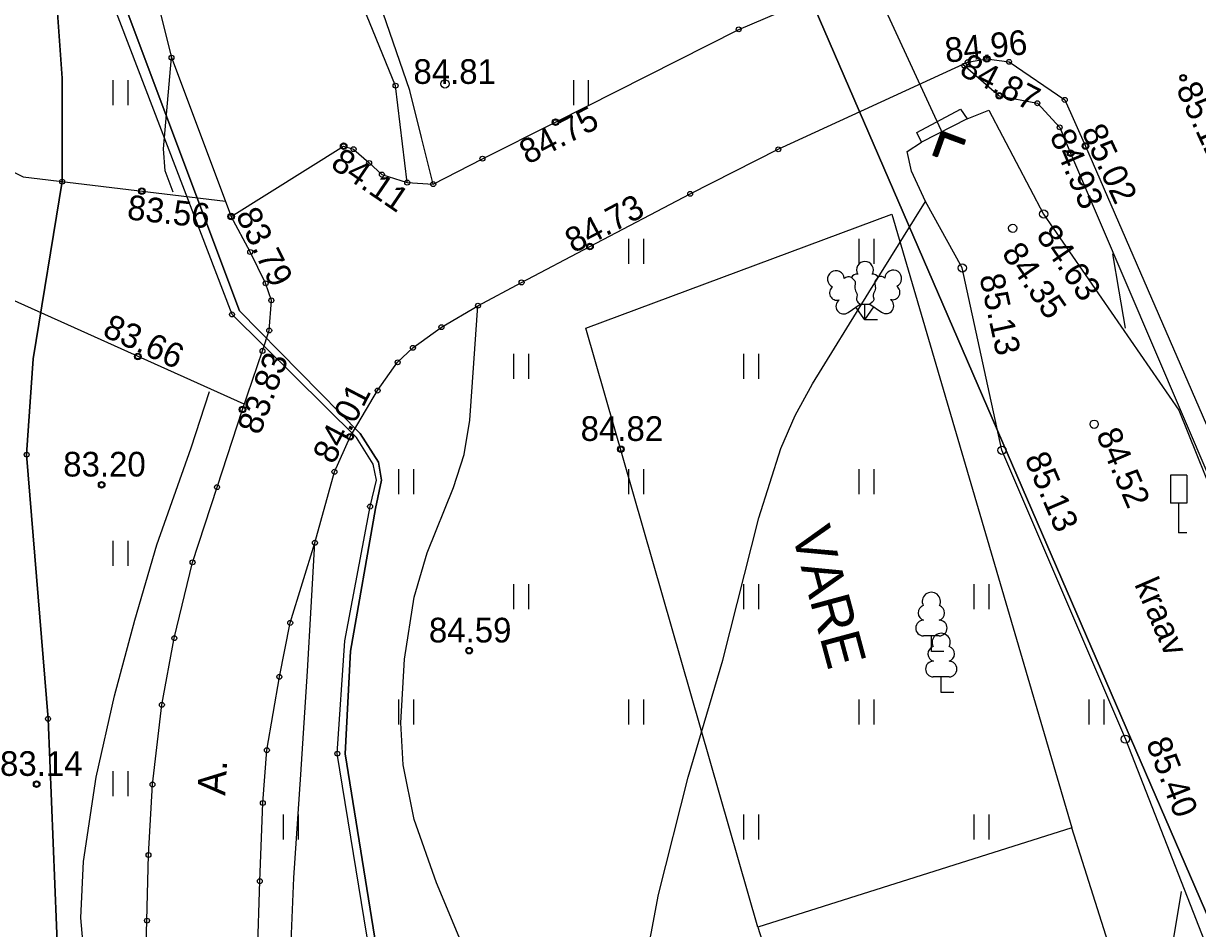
# Model space of a CAD drawing. Extents: x 635520 to 641285, y 6458433 to 6466834.
# Drawn here: x 637558.4 to 637594.1, y 6462629.4 to 6462656.9 of the extents above; entities that cross this region are included whole.
import ezdxf

# ---------------------------------------------------------------- set-up
doc = ezdxf.new("R2010")
doc.units = 0
for name, color, linetype in [('Default', 7, 'Continuous'), ('HALJASTUS', 7, 'Continuous'), ('HOONE', 7, 'Continuous'), ('HORISONTAAL-EH2000', 7, 'Continuous'), ('KORGUS-EH2000', 7, 'Continuous'), ('LIIKLUS', 7, 'Continuous'), ('MOOTMPUNKT', 7, 'Continuous'), ('MPKAABEL', 7, 'Continuous'), ('PIIR', 7, 'Continuous'), ('PUU', 7, 'Continuous'), ('TEE', 7, 'Continuous'), ('TRUUP', 7, 'Continuous'), ('VEEKOGU', 7, 'Continuous'), ('VTRASS', 7, 'Continuous')]:
    doc.layers.add(name, color=color, linetype=linetype)

# ---------------------------------------------------------------- blocks, each defined once
blk = doc.blocks.new('LEHTP3')
at = {"layer": 'Default'}
for p, q in [((-102, 44), (-30, 95)), ((0, 0), (-55, 77)), ((-30, 95), (29, 95)), ((0, 0), (0, 95)), ((0, 0), (54, 78)), ((29, 95), (101, 46)), ((76, 0), (0, 0))]:
    blk.add_line(p, q, dxfattribs=at)
for points in [[(-82.5, 257.5), (-62, 237), (-59, 231), (-59, 220), (-62, 202), (-62, 193), (-58, 177), (-50, 159), (-48, 150), (-49, 141), (-52, 128), (-52, 122), (-48, 114), (-43, 108), (-30, 95)], [(80.8, 260.3), (62, 237), (59, 231), (59, 220), (62, 202), (63, 193), (59, 177), (51, 159), (49, 150), (50, 141), (53, 128), (53, 122), (49, 114), (44, 108), (30, 95)]]:
    blk.add_lwpolyline(points, dxfattribs=at)
for centre, radius, start, end in [((-176.7, 247.4), 51.2, 125.53894, 246.55356), ((-176.7, 247.4), 51.2, 4.5218, 125.53642), ((0, 304), 51.2, 90.00126, 211.01588), ((0, 304), 51.2, 328.98412, 89.99874), ((172.1, 250.6), 51.2, 55.52204, 176.53666), ((172.1, 250.6), 51.2, 294.50491, 55.51952), ((-99.4, 220.9), 40.3, 65.23821, 130.74121), ((-47.5, 237.5), 40.3, 84.79647, 150.29947), ((47.5, 237.5), 40.3, 34.38566, 95.20353), ((95.3, 222.7), 40.3, 50.31726, 111.13512), ((-171.1, 164), 44.8, 125.46665, 288.53492), ((168, 167.1), 44.8, 252.52354, 55.59181), ((-129.2, 82.8), 47.5, 125.53768, 305.53661), ((127.7, 85.2), 47.5, 235.52186, 55.52078)]:
    blk.add_arc(centre, radius, start, end, dxfattribs=at)
blk = doc.blocks.new('LEHTP1')
at = {"layer": 'Default'}
for p, q in [((48, 95), (-48, 95)), ((0, 0), (0, 95)), ((76, 0), (0, 0))]:
    blk.add_line(p, q, dxfattribs=at)
for centre, radius, start, end in [((0, 304), 55.4, 332.5799, 207.4201), ((-34, 234.5), 46.5, 109.02174, 253.14154), ((34, 234.5), 46.5, 286.85082, 70.98591), ((-47.5, 142.5), 47.5, 90.0016, 269.3953), ((47.5, 142.5), 47.5, 270.6047, 89.9984)]:
    blk.add_arc(centre, radius, start, end, dxfattribs=at)
blk = doc.blocks.new('LIIKLM')
at = {"layer": 'Default'}
for points in [[(-50, 350), (-50, 180)], [(50, 350), (-50, 350)], [(50, 350), (50, 180)], [(50, 180), (-50, 180)], [(0, 180), (0, 0)], [(50, 0), (0, 0)]]:
    blk.add_lwpolyline(points, dxfattribs=at)

msp = doc.modelspace()

# ---------------------------------------------------------------- linework, layer by layer
at = {"layer": 'HALJASTUS'}
for p, q in [((637561.125, 6462655.179), (637561.125, 6462654.418)), ((637561.58, 6462655.179), (637561.58, 6462654.418)), ((637575.125, 6462655.179), (637575.125, 6462654.418)), ((637575.58, 6462655.179), (637575.58, 6462654.418)), ((637576.804, 6462650.36), (637576.804, 6462649.599)), ((637577.26, 6462650.36), (637577.26, 6462649.599)), ((637583.804, 6462650.36), (637583.804, 6462649.599)), ((637584.26, 6462650.36), (637584.26, 6462649.599)), ((637573.304, 6462646.86), (637573.304, 6462646.099)), ((637573.76, 6462646.86), (637573.76, 6462646.099)), ((637580.304, 6462646.86), (637580.304, 6462646.099)), ((637580.76, 6462646.86), (637580.76, 6462646.099)), ((637569.804, 6462643.36), (637569.804, 6462642.599)), ((637570.26, 6462643.36), (637570.26, 6462642.599)), ((637576.804, 6462643.36), (637576.804, 6462642.599)), ((637577.26, 6462643.36), (637577.26, 6462642.599)), ((637583.804, 6462643.36), (637583.804, 6462642.599)), ((637584.26, 6462643.36), (637584.26, 6462642.599)), ((637561.125, 6462641.179), (637561.125, 6462640.418)), ((637561.58, 6462641.179), (637561.58, 6462640.418)), ((637573.304, 6462639.86), (637573.304, 6462639.099)), ((637573.76, 6462639.86), (637573.76, 6462639.099)), ((637580.304, 6462639.86), (637580.304, 6462639.099)), ((637580.76, 6462639.86), (637580.76, 6462639.099)), ((637587.304, 6462639.86), (637587.304, 6462639.099)), ((637587.76, 6462639.86), (637587.76, 6462639.099)), ((637569.804, 6462636.36), (637569.804, 6462635.599)), ((637570.26, 6462636.36), (637570.26, 6462635.599)), ((637576.804, 6462636.36), (637576.804, 6462635.599)), ((637577.26, 6462636.36), (637577.26, 6462635.599)), ((637583.804, 6462636.36), (637583.804, 6462635.599)), ((637584.26, 6462636.36), (637584.26, 6462635.599)), ((637590.804, 6462636.36), (637590.804, 6462635.599)), ((637591.26, 6462636.36), (637591.26, 6462635.599)), ((637561.125, 6462634.179), (637561.125, 6462633.418)), ((637561.58, 6462634.179), (637561.58, 6462633.418)), ((637566.304, 6462632.86), (637566.304, 6462632.099)), ((637566.76, 6462632.86), (637566.76, 6462632.099)), ((637580.304, 6462632.86), (637580.304, 6462632.099)), ((637580.76, 6462632.86), (637580.76, 6462632.099)), ((637587.304, 6462632.86), (637587.304, 6462632.099)), ((637587.76, 6462632.86), (637587.76, 6462632.099))]:
    msp.add_line(p, q, dxfattribs=at)
at = {"layer": 'HOONE'}
for points in [[(637580.736, 6462629.434), (637575.501, 6462647.641), (637584.814, 6462651.106), (637590.282, 6462632.459), (637580.736, 6462629.434)], [(637580.736, 6462629.434), (637584.041, 6462619.003), (637593.588, 6462622.028), (637590.282, 6462632.459), (637580.736, 6462629.434)]]:
    msp.add_lwpolyline(points, dxfattribs=at)
at = {"layer": 'HORISONTAAL-EH2000'}
for points in [[(637570.864, 6462652.021), (637570.508, 6462653.441), (637570.151, 6462654.861), (637569.338, 6462657.22), (637568.405, 6462659.544), (637567.401, 6462661.587), (637567.109, 6462662.591), (637567.145, 6462663.057), (637567.352, 6462663.488), (637567.968, 6462664.317), (637568.584, 6462665.146)], [(637562.958, 6462651.78), (637562.717, 6462652.422), (637562.66, 6462653.094), (637562.783, 6462654.479), (637562.906, 6462655.864)], [(637577.193, 6462625.79), (637577.164, 6462625.993), (637577.16, 6462627.027), (637577.265, 6462628.063), (637577.717, 6462630.435), (637578.62, 6462633.996), (637579.666, 6462637.553), (637580.769, 6462641.881), (637581.434, 6462643.983), (637581.867, 6462644.988), (637582.395, 6462645.95), (637584.115, 6462648.723), (637585.835, 6462651.496)], [(637591.916, 6462647.646), (637591.722, 6462648.772), (637591.529, 6462649.898)], [(637571.759, 6462628.887), (637570.966, 6462630.781), (637570.283, 6462632.712), (637569.947, 6462634.369), (637569.875, 6462635.648), (637569.989, 6462637.581), (637570.283, 6462639.47), (637570.676, 6462640.816), (637571.477, 6462642.8), (637571.804, 6462643.807), (637571.98, 6462644.843), (637572.102, 6462646.584), (637572.224, 6462648.325)], [(637562.504, 6462622.356), (637561.838, 6462623.66), (637561.172, 6462624.964), (637560.634, 6462626.287), (637560.337, 6462627.503), (637560.149, 6462629.725), (637560.232, 6462631.433), (637560.613, 6462633.995), (637561.172, 6462636.468), (637561.786, 6462638.77), (637562.456, 6462641.056), (637563.505, 6462644.003), (637564.061, 6462645.722)], [(637570.523, 6462621.352), (637570.264, 6462622.284), (637569.569, 6462624.364), (637569.281, 6462624.811), (637568.54, 6462625.469), (637567.307, 6462626.381), (637566.848, 6462626.908), (637566.624, 6462627.546), (637566.552, 6462629.24), (637566.624, 6462630.934), (637566.837, 6462634.075), (637567.039, 6462637.216), (637567.153, 6462639.168), (637567.267, 6462641.121)], [(637598.417, 6462613.961), (637597.124, 6462614.804), (637595.83, 6462615.647), (637595.302, 6462616.123), (637594.976, 6462616.641), (637594.635, 6462617.719), (637594.201, 6462621.356), (637593.349, 6462624.287), (637593.049, 6462625.754), (637593.009, 6462626.489), (637593.073, 6462627.225), (637593.347, 6462628.872), (637593.622, 6462630.519)]]:
    msp.add_lwpolyline(points, dxfattribs=at)
at = {"layer": 'KORGUS-EH2000'}
for centre, radius in [((637587.698, 6462655.83), 0.1), ((637571.222, 6462655.067), 0.125), ((637593.665, 6462655.251), 0.1), ((637588.078, 6462654.708), 0.1), ((637574.586, 6462653.903), 0.1), ((637568.141, 6462653.171), 0.1), ((637590.247, 6462652.962), 0.1), ((637590.698, 6462653.179), 0.1), ((637562.006, 6462651.808), 0.1), ((637589.425, 6462651.112), 0.125), ((637564.722, 6462651.037), 0.1), ((637588.486, 6462650.679), 0.125), ((637575.631, 6462650.122), 0.1), ((637586.953, 6462649.472), 0.125), ((637561.88, 6462646.784), 0.1), ((637565.067, 6462645.171), 0.1), ((637590.962, 6462644.723), 0.125), ((637568.337, 6462644.344), 0.1), ((637576.568, 6462643.966), 0.1), ((637588.159, 6462643.93), 0.125), ((637560.782, 6462642.884), 0.1), ((637571.954, 6462637.841), 0.1), ((637591.911, 6462635.153), 0.125), ((637558.805, 6462633.786), 0.1)]:
    msp.add_circle(centre, radius, dxfattribs=at)
at = {"layer": 'MOOTMPUNKT'}
for centre in [(637580.153, 6462656.725), (637562.906, 6462655.864), (637587.698, 6462655.83), (637587.015, 6462655.622), (637587.115, 6462655.729), (637588.374, 6462655.737), (637593.665, 6462655.251), (637569.72, 6462655.012), (637588.078, 6462654.708), (637589.235, 6462654.479), (637590.069, 6462654.581), (637574.586, 6462653.903), (637589.913, 6462653.746), (637568.141, 6462653.171), (637568.443, 6462653.083), (637581.358, 6462653.079), (637590.247, 6462652.962), (637590.698, 6462653.179), (637568.914, 6462652.663), (637572.36, 6462652.794), (637569.303, 6462652.311), (637559.582, 6462652.097), (637570.074, 6462652.067), (637570.864, 6462652.021), (637562.006, 6462651.808), (637578.677, 6462651.726), (637564.722, 6462651.037), (637575.631, 6462650.122), (637565.301, 6462649.959), (637565.768, 6462649.007), (637573.55, 6462649.034), (637565.943, 6462648.487), (637572.224, 6462648.325), (637564.746, 6462648.06), (637565.877, 6462647.571), (637571.113, 6462647.673), (637565.673, 6462646.951), (637570.247, 6462647.045), (637561.88, 6462646.784), (637569.782, 6462646.606), (637569.174, 6462645.747), (637565.067, 6462645.171), (637568.337, 6462644.344), (637558.501, 6462643.799), (637576.568, 6462643.966), (637567.861, 6462643.279), (637560.782, 6462642.884), (637564.291, 6462642.812), (637568.945, 6462642.221), (637567.267, 6462641.121), (637563.547, 6462640.526), (637566.516, 6462638.686), (637562.991, 6462638.222), (637571.954, 6462637.841), (637566.185, 6462637.045), (637562.614, 6462636.195), (637559.152, 6462635.77), (637565.806, 6462634.816), (637567.948, 6462634.711), (637558.805, 6462633.786), (637562.329, 6462633.773), (637565.684, 6462633.212), (637562.207, 6462631.632), (637565.591, 6462630.835), (637562.16, 6462629.637)]:
    msp.add_circle(centre, 0.075, dxfattribs=at)
at = {"layer": 'MPKAABEL'}
for points in [[(637593.525, 6462599.772), (637592.909, 6462604.462), (637592.737, 6462605.099), (637592.315, 6462605.719), (637591.782, 6462606.149), (637584.682, 6462608.786), (637575.604, 6462611.299), (637573.604, 6462612.623), (637572.018, 6462614.664), (637570.608, 6462617.041), (637569.693, 6462619.603), (637569.302, 6462627.044), (637569.175, 6462628.532), (637568.191, 6462634.708), (637568.344, 6462637.824), (637569.111, 6462642.164), (637569.294, 6462643.024), (637569.196, 6462643.567), (637568.646, 6462644.437), (637564.97, 6462648.17), (637560.496, 6462660.114)], [(637560.496, 6462660.114), (637564.97, 6462648.17), (637568.646, 6462644.437), (637569.196, 6462643.567), (637569.294, 6462643.024), (637569.111, 6462642.164), (637568.344, 6462637.824), (637568.191, 6462634.708), (637569.175, 6462628.532), (637569.302, 6462627.044), (637569.693, 6462619.603), (637570.608, 6462617.041), (637572.018, 6462614.664), (637573.604, 6462612.623), (637575.604, 6462611.299), (637584.682, 6462608.786), (637591.782, 6462606.149), (637592.315, 6462605.719), (637592.737, 6462605.099), (637592.909, 6462604.462), (637593.525, 6462599.772)], [(637558.977, 6462591.434), (637559.233, 6462591.434), (637559.5, 6462591.586), (637559.923, 6462592.404), (637560.093, 6462602.898), (637559.863, 6462618.183), (637559.152, 6462635.77), (637558.501, 6462643.799), (637558.704, 6462646.711), (637559.582, 6462652.097), (637559.582, 6462655.243), (637559.395, 6462657.805)], [(637559.395, 6462657.805), (637559.582, 6462655.243), (637559.582, 6462652.097), (637558.704, 6462646.711), (637558.501, 6462643.799), (637559.152, 6462635.77), (637559.863, 6462618.183), (637560.093, 6462602.898), (637559.923, 6462592.404), (637559.5, 6462591.586), (637559.233, 6462591.434), (637558.977, 6462591.434)]]:
    msp.add_lwpolyline(points, dxfattribs=at)
at = {"layer": 'PIIR'}
msp.add_lwpolyline([(637353.13, 6462864.54), (637469.54, 6462931.01), (637486.6, 6462884.52), (637514.77, 6462809.68), (637536.13, 6462756.21), (637550.61, 6462721.37), (637554.32, 6462722.87), (637557.03, 6462716.49), (637580.65, 6462661.56), (637606.05, 6462602.89), (637648.76, 6462501.82), (637606.05, 6462465.7), (637564.16, 6462430.62), (637503.74, 6462382.86), (637468.12, 6462357.68), (637436.35, 6462338.64), (637420.75, 6462347.57), (637461.84, 6462371.62), (637500.69, 6462455.68), (637521.04, 6462521.2), (637545.47, 6462531.18), (637521.85, 6462579.03), (637482.8, 6462645.08)], close=True, dxfattribs=at)
msp.add_lwpolyline([(637558.36, 6462765.27), (637572.98, 6462730.2), (637576.94, 6462731.56), (637582.24, 6462718.61), (637602.67, 6462671.11), (637628.08, 6462612.41), (637668.21, 6462517.42), (637648.76, 6462501.82), (637606.05, 6462602.89), (637580.65, 6462661.56), (637557.03, 6462716.49), (637554.32, 6462722.87), (637550.61, 6462721.37), (637536.13, 6462756.21)], dxfattribs=at)
at = {"layer": 'TEE'}
for points in [[(637570.074, 6462652.067), (637569.72, 6462655.012), (637565.78, 6462664.647), (637564.394, 6462669.731), (637563.623, 6462669.761), (637561.739, 6462676.945), (637557.489, 6462675.056), (637560.352, 6462666.061), (637562.906, 6462655.864), (637564.722, 6462651.037)], [(637565.12, 6462645.328), (637545.797, 6462654.01), (637527.262, 6462662.15), (637529.629, 6462666.543), (637547.75, 6462657.658), (637558.396, 6462652.238), (637564.546, 6462651.505)], [(637562.102, 6462627.78), (637562.16, 6462629.637), (637562.207, 6462631.632), (637562.329, 6462633.773), (637562.614, 6462636.195), (637562.991, 6462638.222), (637563.547, 6462640.526), (637564.291, 6462642.812), (637565.067, 6462645.171), (637565.673, 6462646.951), (637565.877, 6462647.571), (637565.943, 6462648.487), (637565.768, 6462649.007), (637565.301, 6462649.959), (637564.722, 6462651.037), (637568.141, 6462653.171), (637568.443, 6462653.083), (637568.914, 6462652.663), (637569.303, 6462652.311), (637570.074, 6462652.067), (637570.864, 6462652.021), (637572.36, 6462652.794), (637574.586, 6462653.903), (637580.153, 6462656.725), (637582.994, 6462657.934)], [(637565.523, 6462628.591), (637565.591, 6462630.835), (637565.684, 6462633.212), (637565.806, 6462634.816), (637566.185, 6462637.045), (637566.516, 6462638.686), (637567.267, 6462641.121), (637567.861, 6462643.279), (637568.337, 6462644.344), (637569.174, 6462645.747), (637569.782, 6462646.606), (637570.247, 6462647.045), (637571.113, 6462647.673), (637572.224, 6462648.325), (637573.55, 6462649.034), (637575.631, 6462650.122), (637578.677, 6462651.726), (637581.358, 6462653.079), (637587.115, 6462655.729), (637587.698, 6462655.83), (637588.374, 6462655.737), (637590.069, 6462654.581), (637590.698, 6462653.179), (637600.17, 6462631.384)], [(637586.969, 6462655.662), (637588.078, 6462654.708), (637589.235, 6462654.479), (637589.913, 6462653.746), (637590.247, 6462652.962), (637599.585, 6462631.125), (637608.047, 6462611.537), (637609.301, 6462608.122), (637608.856, 6462603.607)]]:
    msp.add_lwpolyline(points, dxfattribs=at)
at = {"layer": 'TRUUP'}
for p, q in [((637586.321, 6462653.628), (637586.052, 6462652.898)), ((637586.363, 6462653.537), (637586.119, 6462652.873)), ((637586.405, 6462653.446), (637586.186, 6462652.849)), ((637586.333, 6462653.248), (637586.224, 6462653.365)), ((637586.342, 6462653.274), (637586.233, 6462653.391)), ((637586.352, 6462653.301), (637586.243, 6462653.417)), ((637586.362, 6462653.327), (637586.253, 6462653.443)), ((637586.371, 6462653.353), (637586.262, 6462653.47)), ((637586.381, 6462653.379), (637586.272, 6462653.496)), ((637586.391, 6462653.406), (637586.282, 6462653.522)), ((637586.4, 6462653.432), (637586.291, 6462653.549)), ((637586.43, 6462653.436), (637586.301, 6462653.575)), ((637586.483, 6462653.417), (637586.311, 6462653.601)), ((637586.535, 6462653.398), (637586.32, 6462653.627)), ((637587.051, 6462653.36), (637586.321, 6462653.628)), ((637587.027, 6462653.293), (637586.363, 6462653.537)), ((637586.587, 6462653.379), (637586.371, 6462653.61)), ((637587.002, 6462653.226), (637586.405, 6462653.446)), ((637586.639, 6462653.36), (637586.423, 6462653.591)), ((637586.691, 6462653.34), (637586.475, 6462653.572)), ((637586.743, 6462653.321), (637586.527, 6462653.552)), ((637586.795, 6462653.302), (637586.579, 6462653.533)), ((637586.847, 6462653.283), (637586.632, 6462653.514)), ((637586.9, 6462653.264), (637586.684, 6462653.495)), ((637586.952, 6462653.244), (637586.736, 6462653.476)), ((637587.002, 6462653.227), (637586.788, 6462653.456)), ((637587.012, 6462653.253), (637586.84, 6462653.437)), ((637587.022, 6462653.279), (637586.892, 6462653.418)), ((637587.031, 6462653.306), (637586.944, 6462653.399)), ((637587.041, 6462653.332), (637586.996, 6462653.38)), ((637587.002, 6462653.226), (637587.051, 6462653.36)), ((637586.207, 6462652.907), (637586.098, 6462653.023)), ((637586.216, 6462652.933), (637586.108, 6462653.049)), ((637586.226, 6462652.959), (637586.117, 6462653.076)), ((637586.236, 6462652.985), (637586.127, 6462653.102)), ((637586.245, 6462653.012), (637586.137, 6462653.128)), ((637586.255, 6462653.038), (637586.146, 6462653.154)), ((637586.265, 6462653.064), (637586.156, 6462653.181)), ((637586.274, 6462653.09), (637586.166, 6462653.207)), ((637586.284, 6462653.117), (637586.175, 6462653.233)), ((637586.294, 6462653.143), (637586.185, 6462653.26)), ((637586.304, 6462653.169), (637586.195, 6462653.286)), ((637586.313, 6462653.196), (637586.204, 6462653.312)), ((637586.323, 6462653.222), (637586.214, 6462653.338)), ((637586.186, 6462652.849), (637586.052, 6462652.898)), ((637586.092, 6462652.883), (637586.059, 6462652.918)), ((637586.144, 6462652.864), (637586.069, 6462652.944)), ((637586.187, 6462652.854), (637586.079, 6462652.971)), ((637586.197, 6462652.88), (637586.088, 6462652.997))]:
    msp.add_line(p, q, dxfattribs=at)
for points in [[(637582.511, 6462661.877), (637586.363, 6462653.537)], [(637585.571, 6462653.585), (637586.899, 6462654.296), (637587.103, 6462654.008), (637585.712, 6462653.292), (637585.571, 6462653.585)]]:
    msp.add_lwpolyline(points, dxfattribs=at)
at = {"layer": 'VEEKOGU'}
for points in [[(637587.103, 6462654.008), (637587.763, 6462654.266), (637589.425, 6462651.112), (637593.535, 6462645.152), (637597.583, 6462635.123)], [(637595.401, 6462626.253), (637591.927, 6462635.143), (637588.159, 6462643.93), (637586.953, 6462649.472), (637585.835, 6462651.496), (637585.407, 6462652.418), (637585.275, 6462653.017), (637585.712, 6462653.292)]]:
    msp.add_lwpolyline(points, dxfattribs=at)
at = {"layer": 'VTRASS'}
msp.add_lwpolyline([(637592.005, 6462598.145), (637592.288, 6462598.448), (637593.23, 6462599.108), (637593.325, 6462599.659), (637592.738, 6462604.308), (637592.588, 6462605.004), (637592.186, 6462605.617), (637591.703, 6462605.968), (637584.607, 6462608.636), (637575.492, 6462611.131), (637573.46, 6462612.504), (637571.867, 6462614.56), (637570.422, 6462616.969), (637569.532, 6462619.583), (637569.098, 6462627.642), (637567.948, 6462634.711), (637568.172, 6462638.145), (637568.945, 6462642.221), (637569.136, 6462643.023), (637569.033, 6462643.505), (637568.534, 6462644.323), (637564.746, 6462648.06), (637560.174, 6462660.008)], dxfattribs=at)

# ---------------------------------------------------------------- block references
at = {"layer": 'LIIKLUS', "xscale": 0.005, "yscale": 0.005}
msp.add_blockref('LIIKLM', (637593.53, 6462641.422), dxfattribs=at)
at = {"layer": 'PUU'}
for name, p, xscale, yscale in [('LEHTP3', (637583.993, 6462647.897), 0.004997760627980042, 0.004997760627980042), ('LEHTP1', (637586.012, 6462637.816), 0.005008430245422357, 0.005008430245422357), ('LEHTP1', (637586.311, 6462636.569), 0.005008430245422357, 0.005008430245422357)]:
    msp.add_blockref(name, p, dxfattribs=dict(at, xscale=xscale, yscale=yscale))

# ---------------------------------------------------------------- texts
at = {"layer": 'HOONE'}
msp.add_text('VARE', height=1.2, rotation=285.0756, dxfattribs=at).set_placement((637581.754, 6462641.438))
at = {"layer": 'KORGUS-EH2000'}
for s, rotation, p in [('84.96', 6.0141, (637586.461, 6462655.71)), ('84.87', 332.7078, (637586.824, 6462655.362)), ('85.12', 294.932, (637593.44, 6462654.916)), ('84.75', 27.599, (637573.739, 6462652.603)), ('85.02', 294.8791, (637590.561, 6462653.633)), ('84.93', 293.0723, (637589.599, 6462653.5)), ('84.11', 325.7431, (637567.703, 6462652.546)), ('83.56', 353.5533, (637561.534, 6462650.954)), ('84.73', 27.9966, (637575.131, 6462649.907)), ('83.79', 296.3009, (637564.845, 6462651.081)), ('84.63', 304.59, (637589.174, 6462650.461)), ('84.35', 304.59, (637588.126, 6462649.92)), ('85.13', 282.2768, (637587.469, 6462649.216)), ('83.66', 335.8146, (637560.77, 6462647.416)), ('83.83', 69.5216, (637565.592, 6462644.366)), ('84.01', 62.5001, (637567.828, 6462643.473)), ('84.52', 293.2104, (637591.009, 6462644.42)), ('85.13', 293.2104, (637588.834, 6462643.688)), ('85.40', 291.3444, (637592.529, 6462635.044))]:
    msp.add_text(s, height=0.75, rotation=rotation, dxfattribs=at).set_placement(p)
for s, p in [('84.81', (637570.262, 6462655.067)), ('84.82', (637575.347, 6462644.216)), ('83.20', (637559.614, 6462643.134)), ('84.59', (637570.733, 6462638.091)), ('83.14', (637557.691, 6462634.036))]:
    msp.add_text(s, height=0.75, dxfattribs=at).set_placement(p)
at = {"layer": 'TEE'}
msp.add_text('A.', height=0.85, rotation=86.8518, dxfattribs=at).set_placement((637564.54, 6462633.427))
at = {"layer": 'VEEKOGU'}
msp.add_text('kraav', height=0.75, rotation=293.4533, dxfattribs=at).set_placement((637592.175, 6462639.861))

doc.saveas('drawing.dxf')
